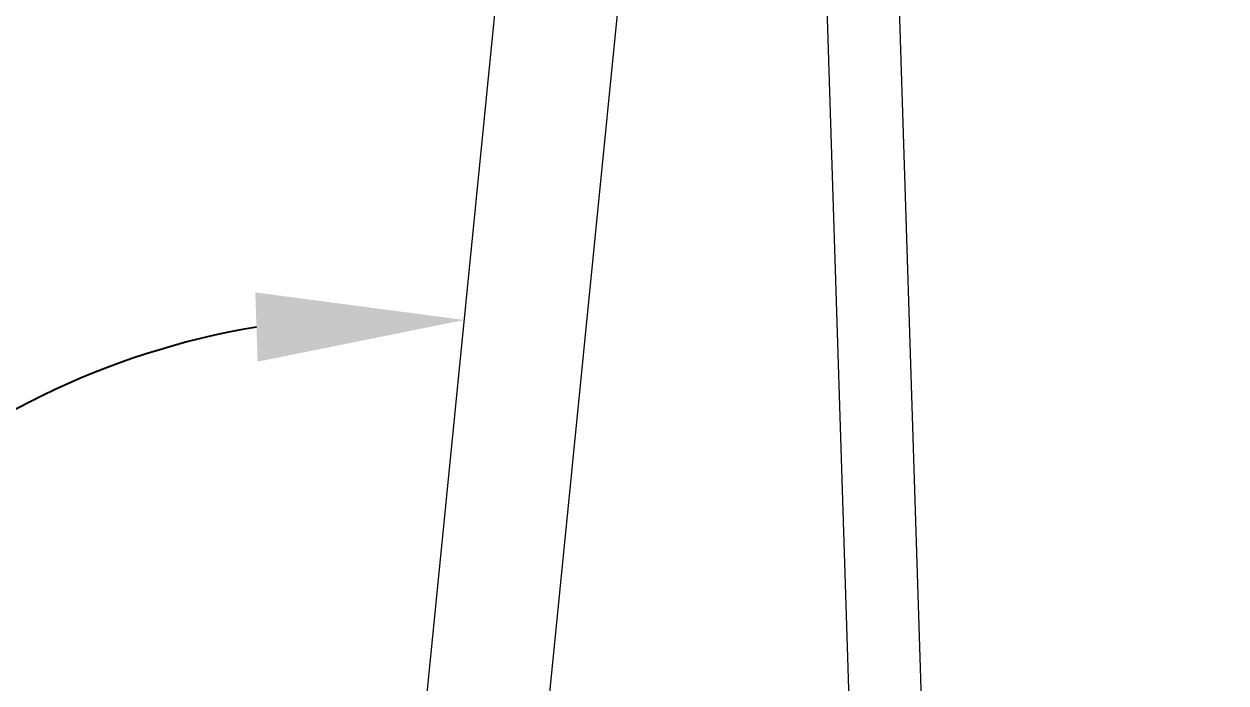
# Model space of a CAD drawing. Header units: millimetres. Extents: x -279 to 4999, y 61 to 3536.
# Drawn here: x 3758.9 to 3990.1, y 2902.6 to 3029.4 of the extents above; entities that cross this region are included whole.
import ezdxf

# ---------------------------------------------------------------- set-up
doc = ezdxf.new("R2010")
doc.units = ezdxf.units.MM
doc.layers.add('ZANO_R', color=7, linetype='Continuous', lineweight=0)
doc.layers.add('ZANO_W', color=1, linetype='Continuous', lineweight=0)
doc.styles.add('Arial', font='arial.ttf')
doc.styles.get("Standard").update_dxf_attribs({"font": 'ARIALUNI.TTF'})
doc.dimstyles.new('pl i ang', dxfattribs={"dimtxt": 50, "dimasz": 50, "dimexe": 1.25, "dimexo": 0.625, "dimgap": 10, "dimtad": 1, "dimtoh": 1, "dimtxsty": 'Standard', "dimcen": 2.5, "dimclrd": 1, "dimclre": 1, "dimclrt": 1, "dimadec": 0, "dimazin": 0, "dimtfac": 1, "dimtmove": 0, "dimatfit": 3, "dimfxl": 1, "dimarcsym": 1})

# ---------------------------------------------------------------- blocks, each defined once
blk = doc.blocks.new('*D420')
at = {"layer": 'ZANO_W', "color": 1, "lineweight": -2}
blk.add_arc((3828.64, 2822.36), 150.81, 99.5517, 164.7582, dxfattribs=at)
at = {"layer": 'ZANO_W', "color": 1}
for points in [[(3803.84, 2964.42), (3803.39, 2977.74), (3843.59, 2972.43)], [(3676.53, 2862.89), (3689.74, 2861.12), (3677.83, 2822.36)]]:
    blk.add_solid(points, dxfattribs=at)
at = {"layer": 'ZANO_W', "color": 1, "insert": (3706.83, 2956.91), "char_height": 40, "attachment_point": 5, "rotation": 42.155, "style": 'Arial'}
blk.add_mtext('96%%d', dxfattribs=at)

msp = doc.modelspace()

# ---------------------------------------------------------------- linework, layer by layer
at = {"layer": 'ZANO_R'}
for p, q in [((3828.7, 2823.02), (3872.52, 3262.78)), ((3894.61, 3248.36), (3852.17, 2822.36)), ((3911.05, 3103.51), (3918.61, 2865.3)), ((3932.6, 2865.74), (3925.04, 3103.95))]:
    msp.add_line(p, q, dxfattribs=at)

# ---------------------------------------------------------------- dimensions: what is measured, and where the dimension line sits
at = {"layer": 'ZANO_W'}
dim = msp.add_angular_dim_2l(base=(3762.04, 2957.67), line1=((-183.02, 2822.36), (4693.28, 2822.36)), line2=((3828.7, 2823.02), (3872.52, 3262.78)), dimstyle='pl i ang', override={"dimtxt": 40, "dimasz": 40, "dimexe": 10, "dimexo": 10, "dimtoh": 0, "dimdec": 0, "dimtxsty": 'Arial', "dimtdec": 0, "dimtmove": 1}, dxfattribs=at)
dim.commit()
dim.dimension.update_dxf_attribs({"geometry": '*D420', "text_midpoint": (3706.83, 2956.91)})

doc.saveas('drawing.dxf')
